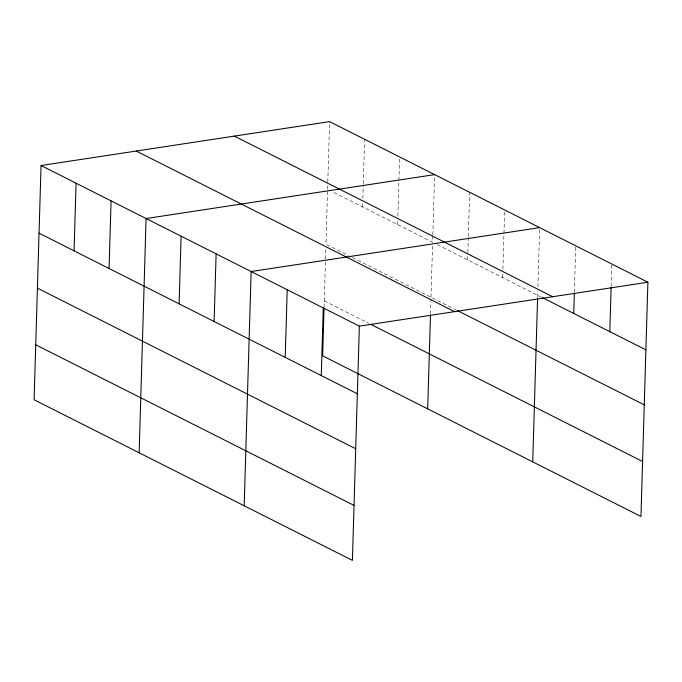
<?xml version="1.0" encoding="UTF-8"?>
<svg xmlns="http://www.w3.org/2000/svg" width="682" height="682" viewBox="0 0 682 682"><rect width="100%" height="100%" fill="white"/><g stroke="black" fill="none" stroke-linecap="round" stroke-linejoin="round"><path stroke-width="0.51" stroke-dasharray="3.41 2.56" d="M324.086 307.224L325.485 259.97M325.519 258.921L325.825 248.427M327.522 191.369L325.953 244.233L348.664 255.69M327.582 189.255L327.769 182.912M327.803 181.855L329.594 121.618M362.602 206.919L362.722 202.69M362.85 198.462L363.259 184.728M363.293 183.671L364.606 139.29M397.615 224.591L397.742 220.363M397.862 216.134L399.618 156.954M430.495 314.018L430.93 299.33M430.998 297.233L432.533 245.426M432.814 235.912L432.627 242.255L332.313 191.642M432.848 234.855L434.63 174.618M467.639 259.919L467.826 253.585M467.861 252.528L468.295 237.728M468.329 236.671L469.651 192.29M502.651 277.591L502.779 273.363M502.907 269.134L504.663 209.954M537.604 297.369L537.791 291.026M537.919 286.807L539.675 227.626M574.372 292.322L575.719 246.884M611.166 286.218L611.797 265.085M437.358 244.642L541.465 297.173M352.449 257.6L456.548 310.122M324.274 300.881L368.749 323.319"/><path stroke-width="1.02" d="M41.048 165.53L34.1 399.771L352.406 560.382L359.363 326.141L41.048 165.53L329.594 121.618L647.9 282.229L640.952 516.47L322.637 355.859L324.052 308.281M74.057 250.831L76.069 183.202M109.069 268.503L111.081 200.866M139.145 452.771L146.093 218.53L434.63 174.618M179.102 303.831L181.105 236.202M214.114 321.503L216.117 253.866M244.182 505.771L251.138 271.538L539.675 227.626M285.204 357.368L287.207 289.739M321.273 375.577L323.285 307.94M427.682 408.859L430.47 315.067M532.727 461.859L537.578 298.426M573.741 313.456L574.338 293.379M609.819 331.665L611.132 287.275M359.363 326.141L647.9 282.229M234.378 136.11L552.684 296.721M542.412 297.65L645.897 349.866M457.494 310.608L644.26 404.844M136.272 151.037L454.579 311.648M370.641 324.274L642.58 461.492M39.044 233.167L357.351 393.778M37.416 288.145L355.723 448.756M35.728 344.794L354.043 505.405"/></g></svg>
